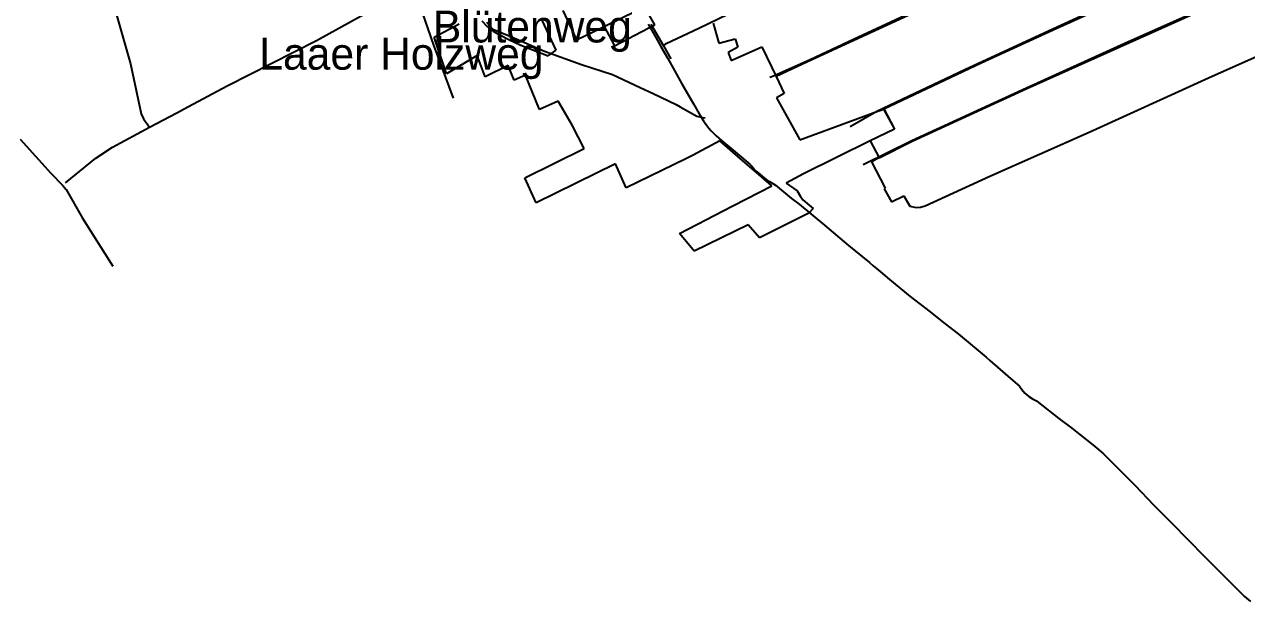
# Model space of a CAD drawing. Extents: x -3657 to 4700, y -7332 to 8131.
# Drawn here: x -1506 to 159, y -5017 to -4230 of the extents above; entities that cross this region are included whole.
import ezdxf

# ---------------------------------------------------------------- set-up
doc = ezdxf.new("R2010")
doc.units = 0
for name, color, linetype in [('OSM_HIGHWAY_FOOTWAY', 8, 'CONTINUOUS'), ('OSM_HIGHWAY_RESIDENTIAL', 8, 'CONTINUOUS'), ('OSM_HIGHWAY_SECONDARY', 8, 'CONTINUOUS'), ('OSM_HIGHWAY_TRACK', 8, 'CONTINUOUS'), ('OSM_HIGHWAY_UNCLASSIFIED', 8, 'CONTINUOUS'), ('OSM_LABELS', 8, 'CONTINUOUS'), ('OSM_LANDUSE_FARMLAND', 3, 'CONTINUOUS'), ('OSM_LANDUSE_FARMYARD', 3, 'CONTINUOUS'), ('OSM_LANDUSE_RESIDENTIAL', 3, 'CONTINUOUS'), ('OSM_WATERWAY_STREAM', 4, 'CONTINUOUS')]:
    doc.layers.add(name, color=color, linetype=linetype)

msp = doc.modelspace()

# ---------------------------------------------------------------- linework, layer by layer
at = {"layer": 'OSM_HIGHWAY_FOOTWAY'}
for p, q in [((-656.311277, -4229.238545), (-645.662693, -4247.407796)), ((-645.662693, -4247.407796), (-638.502962, -4260.495439)), ((-638.502962, -4260.495439), (-629.598804, -4276.307357)), ((-629.598804, -4276.307357), (-610.576975, -4310.711068)), ((-610.576975, -4310.711068), (-594.702697, -4338.209573)), ((-594.702697, -4338.209573), (-586.966547, -4351.65304)), ((-586.966547, -4351.65304), (-584.296816, -4355.978522)), ((-584.296816, -4355.978522), (-581.134096, -4361.171325)), ((-581.134096, -4361.171325), (-576.530328, -4367.42048)), ((-576.530328, -4367.42048), (-573.663402, -4371.212227)), ((-573.663402, -4371.212227), (-570.470343, -4375.026213)), ((-570.470343, -4375.026213), (-567.482065, -4378.228627)), ((-567.482065, -4378.228627), (-563.773264, -4381.731267)), ((-563.773264, -4381.731267), (-559.89002, -4385.000398)), ((-559.89002, -4385.000398), (-556.226725, -4388.158334)), ((-556.226725, -4388.158334), (-543.401401, -4399.055437)), ((-543.401401, -4399.055437), (-520.435652, -4417.869618)), ((-520.435652, -4417.869618), (-517.727999, -4420.482699)), ((-517.727999, -4420.482699), (-515.141698, -4423.073541)), ((-515.141698, -4423.073541), (-512.934619, -4425.875653)), ((-512.934619, -4425.875653), (-510.105615, -4429.333815)), ((-510.105615, -4429.333815), (-507.488976, -4431.435399)), ((-507.488976, -4431.435399), (-497.803619, -4439.497032)), ((-497.803619, -4439.497032), (-493.761101, -4442.399219)), ((-493.761101, -4442.399219), (-490.871421, -4444.056024)), ((-490.871421, -4444.056024), (-486.404173, -4446.691343)), ((-486.404173, -4446.691343), (-482.915321, -4448.792928)), ((-482.915321, -4448.792928), (-460.799032, -4467.051135)), ((-460.799032, -4467.051135), (-450.734452, -4475.101647)), ((-450.734452, -4475.101647), (-416.05071, -4503.700982)), ((-416.05071, -4503.700982), (-383.096225, -4531.088293)), ((-383.096225, -4531.088293), (-354.821353, -4554.494825)), ((-354.821353, -4554.494825), (-349.701842, -4558.842546)), ((-349.701842, -4558.842546), (-345.067736, -4562.767727)), ((-345.067736, -4562.767727), (-339.705522, -4567.3156)), ((-339.705522, -4567.3156), (-327.456617, -4577.701206)), ((-327.456617, -4577.701206), (-299.265174, -4600.61848)), ((-299.265174, -4600.61848), (-272.097633, -4621.901189)), ((-272.097633, -4621.901189), (-253.181986, -4636.5678)), ((-253.181986, -4636.5678), (-233.871948, -4651.712549)), ((-233.871948, -4651.712549), (-217.50468, -4665.545198)), ((-217.50468, -4665.545198), (-195.851043, -4683.658852)), ((-195.851043, -4683.658852), (-190.89839, -4687.984334)), ((-190.89839, -4687.984334), (-162.494582, -4712.769683)), ((-162.494582, -4712.769683), (-150.412535, -4723.177529)), ((-150.412535, -4723.177529), (-147.143632, -4727.75876)), ((-147.143632, -4727.75876), (-142.850827, -4732.78477)), ((-142.850827, -4732.78477), (-137.556873, -4737.432718)), ((-137.556873, -4737.432718), (-132.490453, -4740.657371)), ((-132.490453, -4740.657371), (-127.143407, -4743.392766)), ((-127.143407, -4743.392766), (-124.57986, -4745.427633)), ((-124.57986, -4745.427633), (-96.843484, -4767.477587)), ((-96.843484, -4767.477587), (-79.050338, -4780.687545)), ((-79.050338, -4780.687545), (-69.880724, -4787.737303)), ((-69.880724, -4787.737303), (-50.479672, -4802.982127)), ((-50.479672, -4802.982127), (-42.159518, -4809.998527)), ((-42.159518, -4809.998527), (-35.978182, -4815.358123)), ((-35.978182, -4815.358123), (-22.887402, -4828.156659)), ((-22.887402, -4828.156659), (0.594091, -4851.763342)), ((0.594091, -4851.763342), (7.162234, -4858.768622)), ((7.162234, -4858.768622), (32.289555, -4884.966147)), ((32.289555, -4884.966147), (54.876081, -4907.872302)), ((54.876081, -4907.872302), (81.634061, -4935.159537)), ((81.634061, -4935.159537), (99.434791, -4953.084159)), ((99.434791, -4953.084159), (128.11164, -4982.094915)), ((128.11164, -4982.094915), (143.887319, -4997.884595)), ((143.887319, -4997.884595), (156.41685, -5009.915886)), ((156.41685, -5009.915886), (164.312274, -5017.043481))]:
    msp.add_line(p, q, dxfattribs=at)
at = {"layer": 'OSM_HIGHWAY_RESIDENTIAL'}
for p, q in [((-876.503359, -4226.781137), (-867.894996, -4236.043674)), ((-867.894996, -4236.043674), (-843.69298, -4246.373683)), ((-843.69298, -4246.373683), (-797.769066, -4266.333172)), ((-797.769066, -4266.333172), (-746.983513, -4284.36899)), ((-746.983513, -4284.36899), (-704.836661, -4298.023727)), ((-704.836661, -4298.023727), (-667.346668, -4315.737078)), ((-667.346668, -4315.737078), (-649.644535, -4324.098937)), ((-649.644535, -4324.098937), (-618.229696, -4338.94346)), ((-618.229696, -4338.94346), (-612.799222, -4342.023559)), ((-612.799222, -4342.023559), (-589.81072, -4355.033365)), ((-589.81072, -4355.033365), (-584.296816, -4355.978522)), ((-584.296816, -4355.978522), (-578.464366, -4356.979277))]:
    msp.add_line(p, q, dxfattribs=at)
at = {"layer": 'OSM_HIGHWAY_SECONDARY'}
for p, q in [((-652.481124, -4229.238545), (-635.385748, -4258.738559)), ((-635.385748, -4258.738559), (-625.503195, -4276.496389))]:
    msp.add_line(p, q, dxfattribs=at)
at = {"layer": 'OSM_HIGHWAY_TRACK'}
for p, q in [((-1395.250179, -4166.368933), (-1361.886133, -4283.635103)), ((-104.807169, -4235.543297), (17.454348, -4179.356501)), ((-280.850102, -4205.66522), (-376.361224, -4250.143191)), ((-6.823512, -4255.335994), (112.586247, -4202.207058)), ((-587.34577, -4234.931725), (-547.580439, -4215.483732)), ((-631.707284, -4255.758535), (-587.34577, -4234.931725)), ((-224.907114, -4291.163), (-104.807169, -4235.543297)), ((-635.385748, -4258.738559), (-631.707284, -4255.758535)), ((-376.361224, -4250.143191), (-435.762725, -4278.030879)), ((-140.613411, -4316.159619), (-6.823512, -4255.335994)), ((-435.762725, -4278.030879), (-485.630558, -4300.481134)), ((-1361.886133, -4283.635103), (-1347.240539, -4351.630801)), ((-344.726435, -4347.961368), (-224.907114, -4291.163)), ((-485.630558, -4300.481134), (-490.310171, -4302.204656)), ((-296.921575, -4388.069378), (-140.613411, -4316.159619)), ((-1347.240539, -4351.630801), (-1343.986805, -4358.547125)), ((-1343.986805, -4358.547125), (-1335.734911, -4370.0558)), ((-380.9119, -4368.754819), (-344.726435, -4347.961368)), ((-363.164261, -4420.794045), (-296.921575, -4388.069378))]:
    msp.add_line(p, q, dxfattribs=at)
at = {"layer": 'OSM_HIGHWAY_UNCLASSIFIED'}
for p, q in [((-1108.292083, -4251.755518), (-976.314871, -4177.810891)), ((-948.457144, -4257.971314), (-976.314871, -4177.810891)), ((-1229.85583, -4313.557658), (-1108.292083, -4251.755518)), ((-921.479215, -4330.103463), (-948.457144, -4257.971314)), ((-1282.583005, -4341.667735), (-1229.85583, -4313.557658)), ((-1298.77583, -4350.296462), (-1282.583005, -4341.667735)), ((-1335.734911, -4370.0558), (-1298.77583, -4350.296462)), ((-1386.232254, -4397.042809), (-1335.734911, -4370.0558)), ((-1450.214771, -4445.824023), (-1408.811196, -4411.931809)), ((-1408.811196, -4411.931809), (-1386.232254, -4397.042809))]:
    msp.add_line(p, q, dxfattribs=at)
at = {"layer": 'OSM_LANDUSE_FARMLAND'}
for p, q in [((-117.093996, -4131.82067), (-439.145395, -4280.899708)), ((-6.588394, -4192.321829), (-104.321763, -4237.088907)), ((-104.321763, -4237.088907), (-6.588394, -4192.321829)), ((-140.150759, -4317.182612), (113.041315, -4203.230052)), ((113.041315, -4203.230052), (-6.368445, -4256.358987)), ((-104.321763, -4237.088907), (-202.479862, -4282.056135)), ((-202.479862, -4282.056135), (-104.321763, -4237.088907)), ((107.40606, -4302.649435), (250.115285, -4238.445485)), ((-6.368445, -4256.358987), (-140.150759, -4317.182612)), ((-439.145395, -4280.899708), (-482.058277, -4300.925914)), ((-202.479862, -4282.056135), (-335.579575, -4345.148136)), ((-335.223105, -4345.014703), (-202.479862, -4282.056135)), ((-482.058277, -4300.925914), (-470.954626, -4324.132295)), ((-55.333727, -4376.749735), (107.40606, -4302.649435)), ((-470.954626, -4324.132295), (-481.368091, -4329.714281)), ((-481.368091, -4329.714281), (-449.718134, -4387.090863)), ((-140.150759, -4317.182612), (-195.699354, -4342.735207)), ((-195.699354, -4342.735207), (-140.150759, -4317.182612)), ((-353.266539, -4351.64192), (-335.223105, -4345.014703)), ((-335.579575, -4345.148136), (-320.744368, -4372.68)), ((-195.699354, -4342.735207), (-296.443754, -4389.081252)), ((-296.443754, -4389.081252), (-195.699354, -4342.735207)), ((-449.718134, -4387.090863), (-353.266539, -4351.64192)), ((-320.744368, -4372.68), (-353.873296, -4388.703189)), ((-190.822545, -4436.605964), (-55.333727, -4376.749735)), ((-353.873296, -4388.703189), (-341.55613, -4411.631583)), ((-296.443754, -4389.081252), (-341.55613, -4411.631583)), ((-341.55613, -4411.631583), (-296.443754, -4389.081252)), ((-341.55613, -4411.631583), (-351.946842, -4417.291405)), ((-351.946842, -4417.291405), (-333.53177, -4453.11841)), ((-279.029831, -4477.080917), (-190.822545, -4436.605964)), ((-333.53177, -4453.11841), (-334.851466, -4453.930133)), ((-334.851466, -4453.930133), (-324.718626, -4471.599007)), ((-324.718626, -4471.599007), (-307.75977, -4463.470658)), ((-307.75977, -4463.470658), (-299.651981, -4477.436741)), ((-299.651981, -4477.436741), (-297.308383, -4478.181747)), ((-297.308383, -4478.181747), (-293.32654, -4478.98235)), ((-293.32654, -4478.98235), (-290.080391, -4479.560564)), ((-290.080391, -4479.560564), (-285.370441, -4478.871155)), ((-285.370441, -4478.871155), (-279.029831, -4477.080917))]:
    msp.add_line(p, q, dxfattribs=at)
at = {"layer": 'OSM_LANDUSE_FARMYARD'}
for p, q in [((-772.740343, -4210.624514), (-753.786775, -4250.532373)), ((-716.304366, -4232.374242), (-672.73922, -4211.269445)), ((-753.786775, -4250.532373), (-716.304366, -4232.374242))]:
    msp.add_line(p, q, dxfattribs=at)
at = {"layer": 'OSM_LANDUSE_RESIDENTIAL'}
for p, q in [((-647.027896, -4230.094746), (-680.793918, -4171.461661)), ((-772.740343, -4210.624514), (-753.786775, -4250.532373)), ((-947.88831, -4246.840702), (-914.061612, -4229.082872)), ((-882.806047, -4224.601716), (-875.889018, -4232.329764)), ((-781.697592, -4264.698607), (-800.696668, -4223.890069)), ((-655.568, -4234.16448), (-647.027896, -4230.094746)), ((-567.542741, -4227.993162), (-560.064462, -4255.235919)), ((-931.119066, -4296.911777), (-947.88831, -4246.840702)), ((-875.889018, -4232.329764), (-867.546111, -4238.845787)), ((-867.546111, -4238.845787), (-860.424301, -4243.126791)), ((-860.424301, -4243.126791), (-845.164365, -4250.654688)), ((-753.786775, -4250.532373), (-716.304366, -4232.374242)), ((-716.304366, -4232.374242), (-702.151762, -4259.005427)), ((-702.151762, -4259.005427), (-655.568, -4234.16448)), ((-845.164365, -4250.654688), (-829.912013, -4258.193704)), ((-829.912013, -4258.193704), (-792.679892, -4272.437774)), ((-560.064462, -4255.235919), (-537.690301, -4249.309229)), ((-533.958746, -4260.506558), (-547.117787, -4267.967738)), ((-543.393816, -4278.942677), (-501.497252, -4260.284168)), ((-537.690301, -4249.309229), (-533.958746, -4260.506558)), ((-501.497252, -4260.284168), (-482.058277, -4300.925914)), ((-889.427282, -4272.204265), (-931.119066, -4296.911777)), ((-878.604255, -4300.992631), (-889.427282, -4272.204265)), ((-792.679892, -4272.437774), (-781.697592, -4264.698607)), ((-547.117787, -4267.967738), (-543.393816, -4278.942677)), ((-847.037727, -4285.725568), (-878.604255, -4300.992631)), ((-838.929938, -4305.807371), (-847.037727, -4285.725568)), ((-823.381792, -4299.091198), (-838.929938, -4305.807371)), ((-804.443392, -4345.859784), (-823.381792, -4299.091198)), ((-482.058277, -4300.925914), (-470.954626, -4324.132295)), ((-470.954626, -4324.132295), (-481.368091, -4329.714281)), ((-481.368091, -4329.714281), (-449.718134, -4387.090863)), ((-779.187136, -4334.484543), (-804.443392, -4345.859784)), ((-759.998448, -4366.953462), (-779.187136, -4334.484543)), ((-353.266539, -4351.64192), (-335.579575, -4345.148136)), ((-335.579575, -4345.148136), (-335.223105, -4345.014703)), ((-335.223105, -4345.014703), (-320.744368, -4372.68)), ((-449.718134, -4387.090863), (-353.266539, -4351.64192)), ((-743.403647, -4398.866405), (-759.998448, -4366.953462)), ((-320.744368, -4372.68), (-353.873296, -4388.703189)), ((-558.502063, -4388.536397), (-595.112258, -4408.039987)), ((-530.469894, -4412.854727), (-558.502063, -4388.536397)), ((-353.873296, -4388.703189), (-444.500024, -4433.381311)), ((-824.307096, -4438.785384), (-743.403647, -4398.866405)), ((-605.116163, -4413.110476), (-686.345744, -4452.751467)), ((-595.112258, -4408.039987), (-605.116163, -4413.110476)), ((-514.580447, -4426.642898), (-530.469894, -4412.854727)), ((-700.938248, -4419.826649), (-808.766535, -4473.111258)), ((-686.345744, -4452.751467), (-700.938248, -4419.826649)), ((-508.808672, -4431.657789), (-514.580447, -4426.642898)), ((-808.956146, -4473.200214), (-824.307096, -4438.785384)), ((-487.989326, -4449.715845), (-508.808672, -4431.657789)), ((-444.500024, -4433.381311), (-468.300064, -4446.213205)), ((-468.300064, -4446.213205), (-453.244908, -4456.587692)), ((-539.935302, -4476.625018), (-487.989326, -4449.715845)), ((-453.244908, -4456.587692), (-448.565296, -4464.326859)), ((-808.766535, -4473.111258), (-808.956146, -4473.200214)), ((-613.603175, -4514.742639), (-541.914846, -4477.648011)), ((-541.914846, -4477.648011), (-539.935302, -4476.625018)), ((-448.565296, -4464.326859), (-445.516342, -4468.808014)), ((-445.516342, -4468.808014), (-436.976239, -4476.335911)), ((-436.976239, -4476.335911), (-431.46992, -4481.017217)), ((-437.31754, -4487.244133), (-504.561374, -4520.680448)), ((-431.46992, -4481.017217), (-437.31754, -4487.244133)), ((-520.071597, -4503.056052), (-593.633288, -4539.04985)), ((-504.561374, -4520.680448), (-520.071597, -4503.056052)), ((-595.036414, -4537.348567), (-613.603175, -4514.742639)), ((-593.633288, -4539.04985), (-595.036414, -4537.348567))]:
    msp.add_line(p, q, dxfattribs=at)
at = {"layer": 'OSM_WATERWAY_STREAM'}
for p, q in [((-1512.0433, -4386.245781), (-1470.42736, -4432.625185)), ((-1470.42736, -4432.625185), (-1454.325549, -4449.093154)), ((-1454.325549, -4449.093154), (-1449.304635, -4454.708498)), ((-1449.304635, -4454.708498), (-1427.233853, -4493.837992)), ((-1427.233853, -4493.837992), (-1385.708927, -4559.587552))]:
    msp.add_line(p, q, dxfattribs=at)

# ---------------------------------------------------------------- texts
at = {"layer": 'OSM_LABELS'}
for s, p in [('Blütenweg', (-949.745764, -4254.263319)), ('Laaer Holzweg', (-1186.2478, -4291.387647))]:
    msp.add_text(s, height=43.418293, dxfattribs=at).set_placement(p)

doc.saveas('drawing.dxf')
